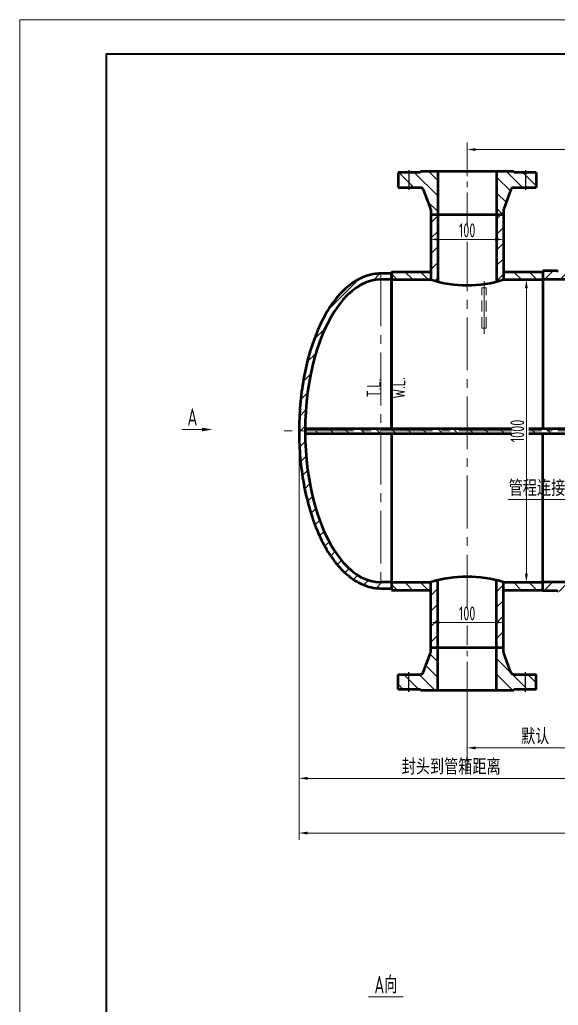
# Model space of a CAD drawing. Header units: millimetres. Extents: x 5765 to 6606, y -201 to 393.
# Drawn here: x 5765 to 5920.9, y 108.5 to 393.4 of the extents above; entities that cross this region are included whole.
import ezdxf
from ezdxf.enums import TextEntityAlignment as Align

# ---------------------------------------------------------------- set-up
doc = ezdxf.new("R2010")
doc.units = ezdxf.units.MM
for name, pattern in [('ACAD_ISO10W100', [18, 12, -3, 0, -3]), ('CENTER2', [28.575, 19.05, -3.175, 3.175, -3.175]), ('DASHED2', [9.525, 6.35, -3.175])]:
    doc.linetypes.add(name, pattern=pattern)
for name, color, linetype, lineweight in [('1粗实线', 7, 'Continuous', 35), ('2', 7, 'Continuous', 50), ('2细实线', 3, 'Continuous', 13), ('3', 1, 'ACAD_ISO10W100', 25), ('3中心线', 1, 'CENTER2', 13), ('4虚线', 4, 'DASHED2', 13), ('7', 6, 'Continuous', 20), ('7文本', 2, 'Continuous', 13), ('8标注', 3, 'Continuous', 13), ('9图表', 4, 'Continuous', 13)]:
    doc.layers.add(name, color=color, linetype=linetype, lineweight=lineweight)
doc.styles.add('lanpec', font='bpec_e.shx', dxfattribs={"width": 0.75, "bigfont": 'hztxt.shx'})
doc.styles.add('lanpec-dim', font='bpec_e.shx', dxfattribs={"width": 0.75})
doc.dimstyles.new('lanpec', dxfattribs={"dimtxt": 4, "dimasz": 2.5, "dimexe": 2, "dimexo": 0, "dimtad": 1, "dimdsep": 46, "dimtxsty": 'lanpec-dim', "dimcen": 2.5, "dimclrd": 256, "dimclre": 256, "dimclrt": 256, "dimazin": 0, "dimtfac": 1, "dimtmove": 0, "dimatfit": 3, "dimfxl": 1, "dimlwd": -1, "dimlwe": -1, "dimarcsym": 0})
pattern_1 = [(45, (-25207.5384, -9927.064), (-2.24506403, 2.24506403), [])]
pattern_2 = [(135, (-25207.5384, -9927.064), (-2.24506403, -2.24506403), [])]

# ---------------------------------------------------------------- blocks, each defined once
blk = doc.blocks.new('A1')
at = {"layer": '1粗实线'}
blk.add_lwpolyline([(-816, 10), (-10, 10), (-10, 584), (-816, 584)], close=True, dxfattribs=at)
at = {"layer": '9图表'}
blk.add_lwpolyline([(-841, 0), (0, 0), (0, 594), (-841, 594)], close=True, dxfattribs=at)
blk = doc.blocks.new('*D25')
at = {"layer": '2细实线', "transparency": 16777216}
for p, q in [((5908.45, 318.29), (5913.62, 318.29)), ((5911.62, 315.79), (5911.62, 233.29)), ((5908.45, 230.79), (5913.62, 230.79))]:
    blk.add_line(p, q, dxfattribs=at)
for points in [[(5911.21, 315.79), (5912.04, 315.79), (5911.62, 318.29)], [(5911.21, 233.29), (5912.04, 233.29), (5911.62, 230.79)]]:
    blk.add_solid(points, dxfattribs=at)
at = {"layer": 'Defpoints', "color": 0, "transparency": 16777216}
for p in [(5908.45, 318.29), (5908.45, 230.79), (5911.62, 230.79)]:
    blk.add_point(p, dxfattribs=at)
at = {"layer": '2细实线', "transparency": 16777216, "insert": (5909, 274.54), "char_height": 4, "attachment_point": 5, "rotation": 90, "style": 'lanpec-dim'}
blk.add_mtext('1000', dxfattribs=at)
blk = doc.blocks.new('*D26')
at = {"layer": '2细实线', "transparency": 16777216}
for p, q in [((5883.96, 329.92), (5883.96, 331.92)), ((5905, 329.92), (5905, 331.92)), ((5902.5, 329.92), (5886.46, 329.92))]:
    blk.add_line(p, q, dxfattribs=at)
for points in [[(5886.46, 330.34), (5886.46, 329.5), (5883.96, 329.92)], [(5902.5, 330.34), (5902.5, 329.5), (5905, 329.92)]]:
    blk.add_solid(points, dxfattribs=at)
at = {"layer": 'Defpoints', "color": 0, "transparency": 16777216}
for p in [(5883.96, 329.92), (5883.96, 329.92), (5905, 329.92)]:
    blk.add_point(p, dxfattribs=at)
at = {"layer": '2细实线', "transparency": 16777216, "insert": (5894.48, 332.54), "char_height": 4, "attachment_point": 5, "style": 'lanpec-dim'}
blk.add_mtext('100', dxfattribs=at)
blk = doc.blocks.new('*D27')
at = {"layer": '2细实线', "transparency": 16777216}
for p, q in [((5883.96, 219.16), (5883.96, 221.16)), ((5905, 219.16), (5905, 221.16)), ((5902.5, 219.16), (5886.46, 219.16))]:
    blk.add_line(p, q, dxfattribs=at)
for points in [[(5886.46, 219.58), (5886.46, 218.75), (5883.96, 219.16)], [(5902.5, 219.58), (5902.5, 218.75), (5905, 219.16)]]:
    blk.add_solid(points, dxfattribs=at)
at = {"layer": 'Defpoints', "color": 0, "transparency": 16777216}
for p in [(5883.96, 219.16), (5883.96, 219.16), (5905, 219.16)]:
    blk.add_point(p, dxfattribs=at)
at = {"layer": '2细实线', "transparency": 16777216, "insert": (5894.48, 221.79), "char_height": 4, "attachment_point": 5, "style": 'lanpec-dim'}
blk.add_mtext('100', dxfattribs=at)
blk = doc.blocks.new('*D29')
at = {"layer": '2细实线', "transparency": 16777216}
for p, q in [((5894.48, 349.54), (5894.48, 357.91)), ((5992.48, 348.25), (5992.48, 357.91)), ((5989.98, 355.91), (5896.98, 355.91))]:
    blk.add_line(p, q, dxfattribs=at)
for points in [[(5896.98, 356.33), (5896.98, 355.5), (5894.48, 355.91)], [(5989.98, 356.33), (5989.98, 355.5), (5992.48, 355.91)]]:
    blk.add_solid(points, dxfattribs=at)
at = {"layer": 'Defpoints', "color": 0, "transparency": 16777216}
for p in [(5894.48, 355.91), (5894.48, 349.54), (5992.48, 348.25)]:
    blk.add_point(p, dxfattribs=at)
at = {"layer": '2细实线', "transparency": 16777216, "insert": (5943.48, 359.2), "char_height": 4, "attachment_point": 5, "style": 'lanpec-dim'}
blk.add_mtext('1，2号管口距离', dxfattribs=at)
blk = doc.blocks.new('*D33')
at = {"layer": '2细实线', "transparency": 16777216}
for p, q in [((5845.86, 274.54), (5845.86, 172.11)), ((5933.86, 223.92), (5933.86, 172.11)), ((5931.36, 174.11), (5848.36, 174.11))]:
    blk.add_line(p, q, dxfattribs=at)
for points in [[(5848.36, 174.53), (5848.36, 173.69), (5845.86, 174.11)], [(5931.36, 174.53), (5931.36, 173.69), (5933.86, 174.11)]]:
    blk.add_solid(points, dxfattribs=at)
at = {"layer": 'Defpoints', "color": 0, "transparency": 16777216}
for p in [(5845.86, 274.54), (5933.86, 223.92), (5845.86, 174.11)]:
    blk.add_point(p, dxfattribs=at)
at = {"layer": '2细实线', "transparency": 16777216, "insert": (5889.86, 177.39), "char_height": 4, "attachment_point": 5, "style": 'lanpec-dim'}
blk.add_mtext('封头到管箱距离', dxfattribs=at)
blk = doc.blocks.new('*D34')
at = {"layer": '2细实线', "transparency": 16777216}
for p, q in [((5845.86, 274.54), (5845.86, 156.29)), ((6370.07, 274.54), (6370.07, 156.29)), ((5848.36, 158.29), (6367.57, 158.29))]:
    blk.add_line(p, q, dxfattribs=at)
for points in [[(5848.36, 158.71), (5848.36, 157.87), (5845.86, 158.29)], [(6367.57, 158.71), (6367.57, 157.87), (6370.07, 158.29)]]:
    blk.add_solid(points, dxfattribs=at)
at = {"layer": 'Defpoints', "color": 0, "transparency": 16777216}
for p in [(5845.86, 274.54), (6370.07, 274.54), (6370.07, 158.29)]:
    blk.add_point(p, dxfattribs=at)
at = {"layer": '2细实线', "transparency": 16777216, "insert": (6132.96, 160.92), "char_height": 4, "attachment_point": 5, "style": 'lanpec-dim'}
blk.add_mtext('7036', dxfattribs=at)
blk = doc.blocks.new('*U6')
at = {"layer": '2细实线'}
blk.add_line((-5, 0), (5, 0), dxfattribs=at)
at = {"layer": '7文本', "style": 'lanpec', "width": 0.75}
for tag, height, p in [('节点图名称', 5, (0, 3.5)), ('比例', 4, (0, -3.25))]:
    blk.add_attdef(tag, text='', height=height, dxfattribs=at).set_placement(p, align=Align.MIDDLE_CENTER)
blk = doc.blocks.new('*D59')
at = {"layer": '2细实线', "transparency": 16777216}
for p, q in [((5933.86, 218.6), (5933.86, 180.92)), ((5894.48, 198.29), (5894.48, 180.92)), ((5896.98, 182.92), (5931.36, 182.92))]:
    blk.add_line(p, q, dxfattribs=at)
for points in [[(5896.98, 183.34), (5896.98, 182.5), (5894.48, 182.92)], [(5931.36, 183.34), (5931.36, 182.5), (5933.86, 182.92)]]:
    blk.add_solid(points, dxfattribs=at)
at = {"layer": 'Defpoints', "color": 0, "transparency": 16777216}
for p in [(5933.86, 218.6), (5894.48, 198.29), (5933.86, 182.92)]:
    blk.add_point(p, dxfattribs=at)
at = {"layer": '2细实线', "transparency": 16777216, "insert": (5914.17, 186.14), "char_height": 4, "attachment_point": 5, "style": 'lanpec-dim'}
blk.add_mtext('默认', dxfattribs=at)
blk = doc.blocks.new('*D60')
at = {"layer": '2细实线', "transparency": 16777216}
for p, q in [((5933.79, 252.68), (5933.79, 256.69)), ((5945.04, 252.68), (5945.04, 256.69)), ((5933.79, 254.69), (5906.25, 254.69)), ((5942.54, 254.69), (5936.29, 254.69))]:
    blk.add_line(p, q, dxfattribs=at)
for points in [[(5936.29, 255.11), (5936.29, 254.27), (5933.79, 254.69)], [(5942.54, 255.11), (5942.54, 254.27), (5945.04, 254.69)]]:
    blk.add_solid(points, dxfattribs=at)
at = {"layer": 'Defpoints', "color": 0, "transparency": 16777216}
for p in [(5933.79, 254.69), (5933.79, 252.68), (5945.04, 252.68)]:
    blk.add_point(p, dxfattribs=at)
at = {"layer": '2细实线', "transparency": 16777216, "insert": (5918.77, 257.95), "char_height": 4, "attachment_point": 5, "style": 'lanpec-dim'}
blk.add_mtext('管程连接厚度', dxfattribs=at)

msp = doc.modelspace()

# ---------------------------------------------------------------- hatches: boundary and pattern name
at = {"layer": '7'}
h = msp.add_hatch(dxfattribs=at)
h.set_pattern_fill('ANSI31', color=256, angle=90)
h.set_pattern_definition(pattern_2)
h.paths.add_polyline_path([(5885.963, 211.916), (5883.963, 211.916), (5883.963, 210.564, -0.0903756), (5883.911, 210.278), (5881.805, 204.692, -0.3121526), (5881.045, 204.166), (5877.613, 204.166), (5877.613, 199.791), (5880.988, 199.791), (5880.988, 199.541), (5885.963, 199.541)])
h.paths.add_polyline_path([(5911.35, 204.166), (5907.919, 204.166, -0.3121526), (5907.158, 204.692), (5905.053, 210.278, -0.0903756), (5905, 210.564), (5905, 211.916), (5903, 211.916), (5903, 199.541), (5907.975, 199.541), (5907.975, 199.791), (5911.35, 199.791)])
h.paths.add_polyline_path([(5877.613, 204.166), (5874.482, 204.166), (5874.482, 199.791), (5877.613, 199.791)])
h.paths.add_polyline_path([(5914.482, 204.166), (5911.35, 204.166), (5911.35, 199.791), (5914.482, 199.791)])
h.paths.add_polyline_path([(5877.613, 349.291), (5874.482, 349.291), (5874.482, 344.916), (5877.613, 344.916)])
h.paths.add_polyline_path([(5885.963, 349.541), (5880.988, 349.541), (5880.988, 349.291), (5877.613, 349.291), (5877.613, 344.916), (5881.045, 344.916, -0.3121526), (5881.805, 344.39), (5883.911, 338.805, -0.0903756), (5883.963, 338.518), (5883.963, 337.166), (5885.963, 337.166)])
h.paths.add_polyline_path([(5911.35, 349.291), (5907.975, 349.291), (5907.975, 349.541), (5903, 349.541), (5903, 337.166), (5905, 337.166), (5905, 338.518, -0.0903756), (5905.053, 338.805), (5907.158, 344.39, -0.3121526), (5907.919, 344.916), (5911.35, 344.916)])
h.paths.add_polyline_path([(5914.482, 349.291), (5911.35, 349.291), (5911.35, 344.916), (5914.482, 344.916)])
h = msp.add_hatch(dxfattribs=at)
h.set_pattern_fill('ANSI31', color=256)
h.set_pattern_definition(pattern_1)
h.paths.add_polyline_path([(5885.963, 337.166), (5883.963, 337.166), (5883.963, 318.291, 0.0149183), (5885.963, 317.723)])
h.paths.add_polyline_path([(5903, 317.723, 0.0149183), (5905, 318.291), (5905, 337.166), (5903, 337.166)])
h.paths.add_polyline_path([(5885.963, 231.359, 0.0149183), (5883.963, 230.791), (5883.963, 211.916), (5885.963, 211.916)])
h.paths.add_polyline_path([(5905, 230.791, 0.0149183), (5903, 231.359), (5903, 211.916), (5905, 211.916)])
h = msp.add_hatch(dxfattribs=at)
h.set_pattern_fill('ANSI31', color=256)
h.set_pattern_definition(pattern_1)
h.paths.add_polyline_path([(5933.857, 323.791), (5934.607, 323.791), (5934.607, 324.416), (5933.857, 325.166), (5933.857, 327.041), (5925.857, 327.041), (5925.857, 323.706, -0.3348603), (5924.497, 321.903), (5920.859, 320.863, -0.0696874), (5920.344, 320.791), (5916.357, 320.791), (5916.357, 318.291), (5933.857, 318.291)])
h.paths.add_polyline_path([(5933.857, 330.479), (5925.857, 330.479), (5925.857, 327.041), (5933.857, 327.041)])
h.paths.add_polyline_path([(5933.857, 230.791), (5916.357, 230.791), (5916.357, 228.291), (5920.344, 228.291, -0.0696874), (5920.859, 228.219), (5924.497, 227.18, -0.3348603), (5925.857, 225.377), (5925.857, 222.041), (5933.857, 222.041), (5933.857, 223.916), (5934.607, 224.666), (5934.607, 225.291), (5933.857, 225.291)])
h.paths.add_polyline_path([(5933.857, 222.041), (5925.857, 222.041), (5925.857, 218.604), (5933.857, 218.604)])
h = msp.add_hatch(dxfattribs=at)
h.set_pattern_fill('ANSI31', color=256)
h.set_pattern_definition(pattern_1)
edge = h.paths.add_edge_path()
edge.add_ellipse((5869.482, 274.541), major_axis=(0, 43.75), ratio=0.5, start_angle=0, end_angle=89.01774, ccw=False)
edge.add_line((5869.482, 318.291), (5869.482, 320.041))
edge.add_spline(control_points=[(5869.482, 320.041), (5868.759, 320.041), (5868.037, 319.979), (5866.603, 319.734), (5865.893, 319.55), (5864.492, 319.067), (5863.802, 318.767), (5862.449, 318.059), (5861.786, 317.649), (5859.827, 316.256), (5858.579, 315.113), (5856.229, 312.456), (5855.126, 310.94), (5853.082, 307.583), (5852.141, 305.741), (5850.438, 301.78), (5849.676, 299.662), (5848.349, 295.208), (5847.784, 292.873), (5846.864, 288.05), (5846.509, 285.563), (5846.02, 280.508), (5845.884, 277.94), (5845.858, 275.092), (5845.857, 274.817), (5845.857, 274.541)], knot_values=[0, 0, 0, 0, 0.0854124, 0.0854124, 0.1708248, 0.1708248, 0.2562372, 0.2562372, 0.3416496, 0.3416496, 0.5145968, 0.5145968, 0.687544, 0.687544, 0.8604912, 0.8604912, 1.0334384, 1.0334384, 1.2063856, 1.2063856, 1.3793328, 1.3793328, 1.55228, 1.55228, 1.5707963, 1.5707963, 1.5707963, 1.5707963], degree=3, periodic=0)
edge.add_line((5845.857, 274.541), (5847.607, 274.541))
edge.add_ellipse((5869.482, 274.541), major_axis=(0, 43.75), ratio=0.5, start_angle=89.01774, end_angle=90, ccw=False)
edge = h.paths.add_edge_path()
edge.add_ellipse((5869.482, 274.541), major_axis=(0, 43.75), ratio=0.5, start_angle=90.98226, end_angle=180, ccw=False)
edge.add_ellipse((5869.482, 274.541), major_axis=(0, 43.75), ratio=0.5, start_angle=90, end_angle=90.98226, ccw=False)
edge.add_line((5847.607, 274.541), (5845.857, 274.541))
edge.add_spline(control_points=[(5845.857, 274.541), (5845.857, 272.244), (5845.945, 269.947), (5846.32, 265.133), (5846.628, 262.622), (5847.458, 257.738), (5847.979, 255.364), (5849.221, 250.821), (5849.942, 248.651), (5851.567, 244.575), (5852.472, 242.669), (5854.446, 239.174), (5855.516, 237.585), (5857.803, 234.769), (5859.021, 233.543), (5861.205, 231.805), (5862.137, 231.19), (5864.056, 230.179), (5865.043, 229.784), (5866.889, 229.278), (5867.742, 229.132), (5868.893, 229.052), (5869.187, 229.041), (5869.482, 229.041)], knot_values=[1.5707963, 1.5707963, 1.5707963, 1.5707963, 1.7252272, 1.7252272, 1.8981744, 1.8981744, 2.0711216, 2.0711216, 2.2440688, 2.2440688, 2.417016, 2.417016, 2.5899632, 2.5899632, 2.7629104, 2.7629104, 2.8841434, 2.8841434, 3.0053765, 3.0053765, 3.1068027, 3.1068027, 3.1415927, 3.1415927, 3.1415927, 3.1415927], degree=3, periodic=0)
edge.add_line((5869.482, 229.041), (5869.482, 230.791))
h.paths.add_polyline_path([(5872.607, 230.791), (5869.482, 230.791), (5869.482, 229.041), (5872.607, 229.041)])
h.paths.add_polyline_path([(5872.607, 320.041), (5869.482, 320.041), (5869.482, 318.291), (5872.607, 318.291)])
h = msp.add_hatch(dxfattribs=at)
h.set_pattern_fill('ANSI31', color=256, angle=90)
h.set_pattern_definition(pattern_2)
h.paths.add_polyline_path([(5872.607, 320.541), (5872.607, 318.291), (5883.963, 318.291), (5883.963, 320.541)])
h.paths.add_polyline_path([(5916.357, 318.291), (5916.357, 320.541), (5905, 320.541), (5905, 318.291)])
h.paths.add_polyline_path([(5883.963, 228.541), (5883.963, 230.791), (5872.607, 230.791), (5872.607, 228.541)])
h.paths.add_polyline_path([(5916.357, 228.541), (5916.357, 230.791), (5905, 230.791), (5905, 228.541)])

# ---------------------------------------------------------------- linework, layer by layer
at = {"layer": '2'}
for p, q in [((5880.988, 349.291), (5874.482, 349.291)), ((5874.482, 349.291), (5874.482, 344.916)), ((5907.975, 349.541), (5880.988, 349.541)), ((5880.988, 349.541), (5880.988, 349.291)), ((5885.963, 349.541), (5885.963, 317.723)), ((5903, 349.541), (5903, 317.723)), ((5907.975, 349.541), (5907.975, 349.291)), ((5914.482, 349.291), (5907.975, 349.291)), ((5914.482, 349.291), (5914.482, 344.916)), ((5874.482, 344.916), (5881.045, 344.916)), ((5907.919, 344.916), (5914.482, 344.916)), ((5881.805, 344.39), (5883.911, 338.805)), ((5907.158, 344.39), (5905.053, 338.805)), ((5883.963, 338.518), (5883.963, 337.166)), ((5883.963, 337.166), (5883.963, 318.291)), ((5883.963, 337.166), (5905, 337.166)), ((5905, 338.518), (5905, 337.166)), ((5905, 337.166), (5905, 318.291)), ((5872.607, 320.041), (5869.482, 320.041)), ((5872.607, 275.291), (5872.607, 320.541)), ((5872.607, 320.541), (5883.963, 320.541)), ((5872.607, 320.041), (5872.607, 275.291)), ((5905, 320.541), (5916.357, 320.541)), ((5920.344, 320.791), (5916.357, 320.791)), ((5916.357, 320.791), (5916.357, 275.291)), ((5872.607, 318.291), (5869.482, 318.291)), ((5872.607, 318.291), (5883.963, 318.291)), ((5905, 318.291), (5916.357, 318.291)), ((5933.857, 318.291), (5916.357, 318.291)), ((5847.61, 275.291), (5907.343, 275.291)), ((5847.61, 273.791), (5907.343, 273.791)), ((5872.607, 273.791), (5872.607, 229.041)), ((5872.607, 273.791), (5872.607, 228.541)), ((5912.334, 275.291), (5931.607, 275.291)), ((5912.334, 273.791), (5931.607, 273.791)), ((5916.357, 228.291), (5916.357, 273.791)), ((5885.963, 199.541), (5885.963, 231.359)), ((5903, 199.541), (5903, 231.359)), ((5872.607, 230.791), (5869.482, 230.791)), ((5869.482, 229.041), (5872.607, 229.041)), ((5872.607, 230.791), (5883.963, 230.791)), ((5872.607, 228.541), (5883.963, 228.541)), ((5883.963, 211.916), (5883.963, 230.791)), ((5905, 230.791), (5916.357, 230.791)), ((5905, 211.916), (5905, 230.791)), ((5905, 228.541), (5916.357, 228.541)), ((5933.857, 230.791), (5916.357, 230.791)), ((5920.344, 228.291), (5916.357, 228.291)), ((5883.963, 210.564), (5883.963, 211.916)), ((5883.963, 211.916), (5905, 211.916)), ((5905, 210.564), (5905, 211.916)), ((5881.805, 204.692), (5883.911, 210.278)), ((5907.158, 204.692), (5905.053, 210.278)), ((5874.482, 199.791), (5874.482, 204.166)), ((5874.482, 204.166), (5881.045, 204.166)), ((5907.919, 204.166), (5914.482, 204.166)), ((5914.482, 199.791), (5914.482, 204.166)), ((5880.988, 199.791), (5874.482, 199.791)), ((5880.988, 199.541), (5880.988, 199.791)), ((5907.975, 199.541), (5880.988, 199.541)), ((5914.482, 199.791), (5907.975, 199.791)), ((5907.975, 199.541), (5907.975, 199.791))]:
    msp.add_line(p, q, dxfattribs=at)
for centre, radius, start, end in [((5881.045, 344.104), 0.812, 20.65644, 90), ((5907.919, 344.104), 0.812, 90, 159.34356), ((5883.15, 338.518), 0.812, 0, 20.65644), ((5905.813, 338.518), 0.812, 159.34356, 180), ((5920.344, 322.666), 1.875, 270, 285.9454), ((5894.482, 351.516), 34.85, 252.43237, 287.56763), ((5894.482, 197.567), 34.85, 72.43237, 107.56763), ((5920.344, 226.416), 1.875, 74.0546, 90), ((5883.15, 210.564), 0.812, 339.34356, 0), ((5905.813, 210.564), 0.812, 180, 200.65644), ((5881.045, 204.979), 0.812, 270, 339.34356), ((5907.919, 204.979), 0.812, 200.65644, 270)]:
    msp.add_arc(centre, radius, start, end, dxfattribs=at)
msp.add_ellipse((5869.482, 274.541), major_axis=(0, 43.75), ratio=0.5, start_param=0, end_param=3.1415927, dxfattribs=at)
msp.add_open_spline([(5869.482, 320.041), (5868.759, 320.041), (5868.037, 319.979), (5866.603, 319.734), (5865.893, 319.55), (5864.492, 319.067), (5863.802, 318.767), (5862.449, 318.059), (5861.786, 317.649), (5859.827, 316.256), (5858.579, 315.113), (5856.229, 312.456), (5855.126, 310.94), (5853.082, 307.583), (5852.141, 305.741), (5850.438, 301.78), (5849.676, 299.662), (5848.349, 295.208), (5847.784, 292.873), (5846.864, 288.05), (5846.509, 285.563), (5846.02, 280.508), (5845.884, 277.94), (5845.837, 272.795), (5845.924, 270.219), (5846.32, 265.133), (5846.628, 262.622), (5847.458, 257.738), (5847.979, 255.364), (5849.221, 250.821), (5849.942, 248.651), (5851.567, 244.575), (5852.472, 242.669), (5854.446, 239.174), (5855.516, 237.585), (5857.803, 234.769), (5859.021, 233.543), (5861.205, 231.805), (5862.137, 231.19), (5864.056, 230.179), (5865.043, 229.784), (5866.889, 229.278), (5867.742, 229.132), (5868.893, 229.052), (5869.187, 229.041), (5869.482, 229.041)], degree=3, knots=[0, 0, 0, 0, 0.0854124, 0.0854124, 0.1708248, 0.1708248, 0.2562372, 0.2562372, 0.3416496, 0.3416496, 0.5145968, 0.5145968, 0.687544, 0.687544, 0.8604912, 0.8604912, 1.0334384, 1.0334384, 1.2063856, 1.2063856, 1.3793328, 1.3793328, 1.55228, 1.55228, 1.7252272, 1.7252272, 1.8981744, 1.8981744, 2.0711216, 2.0711216, 2.2440688, 2.2440688, 2.417016, 2.417016, 2.5899632, 2.5899632, 2.7629104, 2.7629104, 2.8841434, 2.8841434, 3.0053765, 3.0053765, 3.1068027, 3.1068027, 3.1415927, 3.1415927, 3.1415927, 3.1415927], dxfattribs=at)
at = {"layer": '2细实线'}
msp.add_line((5811.963, 274.967), (5817.813, 274.967), dxfattribs=at)
msp.add_solid([(5817.813, 275.467), (5817.813, 274.467), (5820.813, 274.967)], dxfattribs=at)
at = {"layer": '3'}
for p, q in [((5877.613, 349.916), (5877.613, 344.291)), ((5911.35, 349.916), (5911.35, 344.291)), ((5877.613, 199.166), (5877.613, 204.791)), ((5911.35, 199.166), (5911.35, 204.791))]:
    msp.add_line(p, q, dxfattribs=at)
at = {"layer": '3中心线', "ltscale": 0.5}
for p, q in [((5894.482, 333.955), (5894.482, 350.791)), ((6115.978, 274.541), (5912.334, 274.541)), ((5894.482, 198.291), (5894.482, 218.337))]:
    msp.add_line(p, q, dxfattribs=at)
at = {"layer": '3中心线', "ltscale": 0.8}
for p, q in [((5894.482, 223.524), (5894.482, 329.184)), ((5869.482, 320.041), (5869.482, 229.041)), ((5899.388, 317.894), (5899.388, 302.498)), ((5907.343, 274.541), (5841.581, 274.541))]:
    msp.add_line(p, q, dxfattribs=at)
at = {"layer": '4虚线', "ltscale": 0.5}
for p, q in [((5898.763, 304.305), (5898.763, 315.964)), ((5900.013, 315.964), (5898.763, 315.964)), ((5900.013, 304.305), (5900.013, 315.964)), ((5900.013, 304.305), (5898.763, 304.305))]:
    msp.add_line(p, q, dxfattribs=at)
at = {"layer": '7'}
for p, q in [((5851.393, 273.791), (5850.643, 274.541)), ((5855.133, 274.541), (5854.383, 275.291)), ((5855.883, 273.791), (5855.133, 274.541)), ((5859.623, 274.541), (5858.873, 275.291)), ((5860.373, 273.791), (5859.623, 274.541)), ((5864.114, 274.541), (5863.364, 275.291)), ((5864.864, 273.791), (5864.114, 274.541)), ((5868.604, 274.541), (5867.854, 275.291)), ((5869.354, 273.791), (5868.604, 274.541)), ((5873.094, 274.541), (5872.344, 275.291)), ((5873.844, 273.791), (5873.094, 274.541)), ((5877.584, 274.541), (5876.834, 275.291)), ((5878.334, 273.791), (5877.584, 274.541)), ((5882.074, 274.541), (5881.324, 275.291)), ((5882.824, 273.791), (5882.074, 274.541)), ((5886.564, 274.541), (5885.814, 275.291)), ((5887.314, 273.791), (5886.564, 274.541)), ((5891.054, 274.541), (5890.304, 275.291)), ((5891.804, 273.791), (5891.054, 274.541)), ((5895.544, 274.541), (5894.794, 275.291)), ((5896.294, 273.791), (5895.544, 274.541)), ((5900.035, 274.541), (5899.285, 275.291)), ((5900.785, 273.791), (5900.035, 274.541)), ((5904.525, 274.541), (5903.775, 275.291)), ((5905.275, 273.791), (5904.525, 274.541)), ((5913.505, 274.541), (5912.755, 275.291)), ((5914.255, 273.791), (5913.505, 274.541)), ((5917.995, 274.541), (5917.245, 275.291)), ((5918.745, 273.791), (5917.995, 274.541))]:
    msp.add_line(p, q, dxfattribs=at)
at = {"layer": '8标注'}
msp.add_line((5894.482, 176.113), (5894.482, 180.919), dxfattribs=at)

# ---------------------------------------------------------------- block references
msp.add_blockref('*U6', (5870.956, 110.954)).add_auto_attribs({'节点图名称': 'A向'})
at = {"layer": '2细实线'}
msp.add_blockref('A1', (6606.028, -200.559), dxfattribs=at)

# ---------------------------------------------------------------- texts
at = {"layer": '2细实线', "insert": (5814.985, 278.585), "char_height": 5, "attachment_point": 5, "style": 'lanpec-dim'}
msp.add_mtext('A', dxfattribs=at)
at = {"layer": '7文本', "style": 'lanpec', "width": 0.75}
for s, p in [('T.L.', (5867.443, 286.973)), ('W.L.', (5874.558, 286.973))]:
    msp.add_text(s, height=4, rotation=90, dxfattribs=at).set_placement(p, align=Align.MIDDLE_CENTER)

# ---------------------------------------------------------------- dimensions: what is measured, and where the dimension line sits
at = {"layer": '2细实线'}
for base, p1, p2, text, picture, middle in [((5894.482, 355.915), (5992.482, 348.247), (5894.482, 349.541), '1，2号管口距离', '*D29', (5943.482, 359.199)), ((5845.857, 174.109), (5933.857, 223.916), (5845.857, 274.541), '封头到管箱距离', '*D33', (5889.857, 177.393)), ((5933.857, 182.919), (5894.482, 198.291), (5933.857, 218.604), '默认', '*D59', (5914.169, 186.135))]:
    dim = msp.add_linear_dim(base=base, p1=p1, p2=p2, text=text, dimstyle='lanpec', dxfattribs=at)
    dim.commit()
    dim.dimension.update_dxf_attribs({"geometry": picture, "text_midpoint": middle})
dim = msp.add_aligned_dim(p1=(5905, 329.919), p2=(5883.963, 329.919), distance=0, text='100', dimstyle='lanpec', dxfattribs=at)
dim.commit()
dim.dimension.update_dxf_attribs({"geometry": '*D26', "text_midpoint": (5894.482, 332.544)})
dim = msp.add_linear_dim(base=(5911.623, 230.791), p1=(5908.447, 318.291), p2=(5908.447, 230.791), angle=90, text='1000', dimstyle='lanpec', dxfattribs=at)
dim.commit()
dim.dimension.update_dxf_attribs({"geometry": '*D25', "text_midpoint": (5908.998, 274.541)})
for base, p1, p2, text, picture, middle in [((6370.068, 158.29), (5845.857, 274.541), (6370.068, 274.543), '7036', '*D34', (6132.962, 158.29)), ((5933.794, 254.691), (5945.044, 252.679), (5933.794, 252.679), '管程连接厚度', '*D60', (5918.773, 254.691))]:
    dim = msp.add_linear_dim(base=base, p1=p1, p2=p2, text=text, dimstyle='lanpec', dxfattribs=at)
    dim.commit()
    dim.dimension.update_dxf_attribs({"geometry": picture, "text_midpoint": middle, "dimtype": 160})
dim = msp.add_linear_dim(base=(5883.963, 219.163), p1=(5905, 219.163), p2=(5883.963, 219.163), angle=180, text='100', dimstyle='lanpec', dxfattribs=at)
dim.commit()
dim.dimension.update_dxf_attribs({"geometry": '*D27', "text_midpoint": (5894.482, 219.163), "dimtype": 161})

doc.saveas('drawing.dxf')
